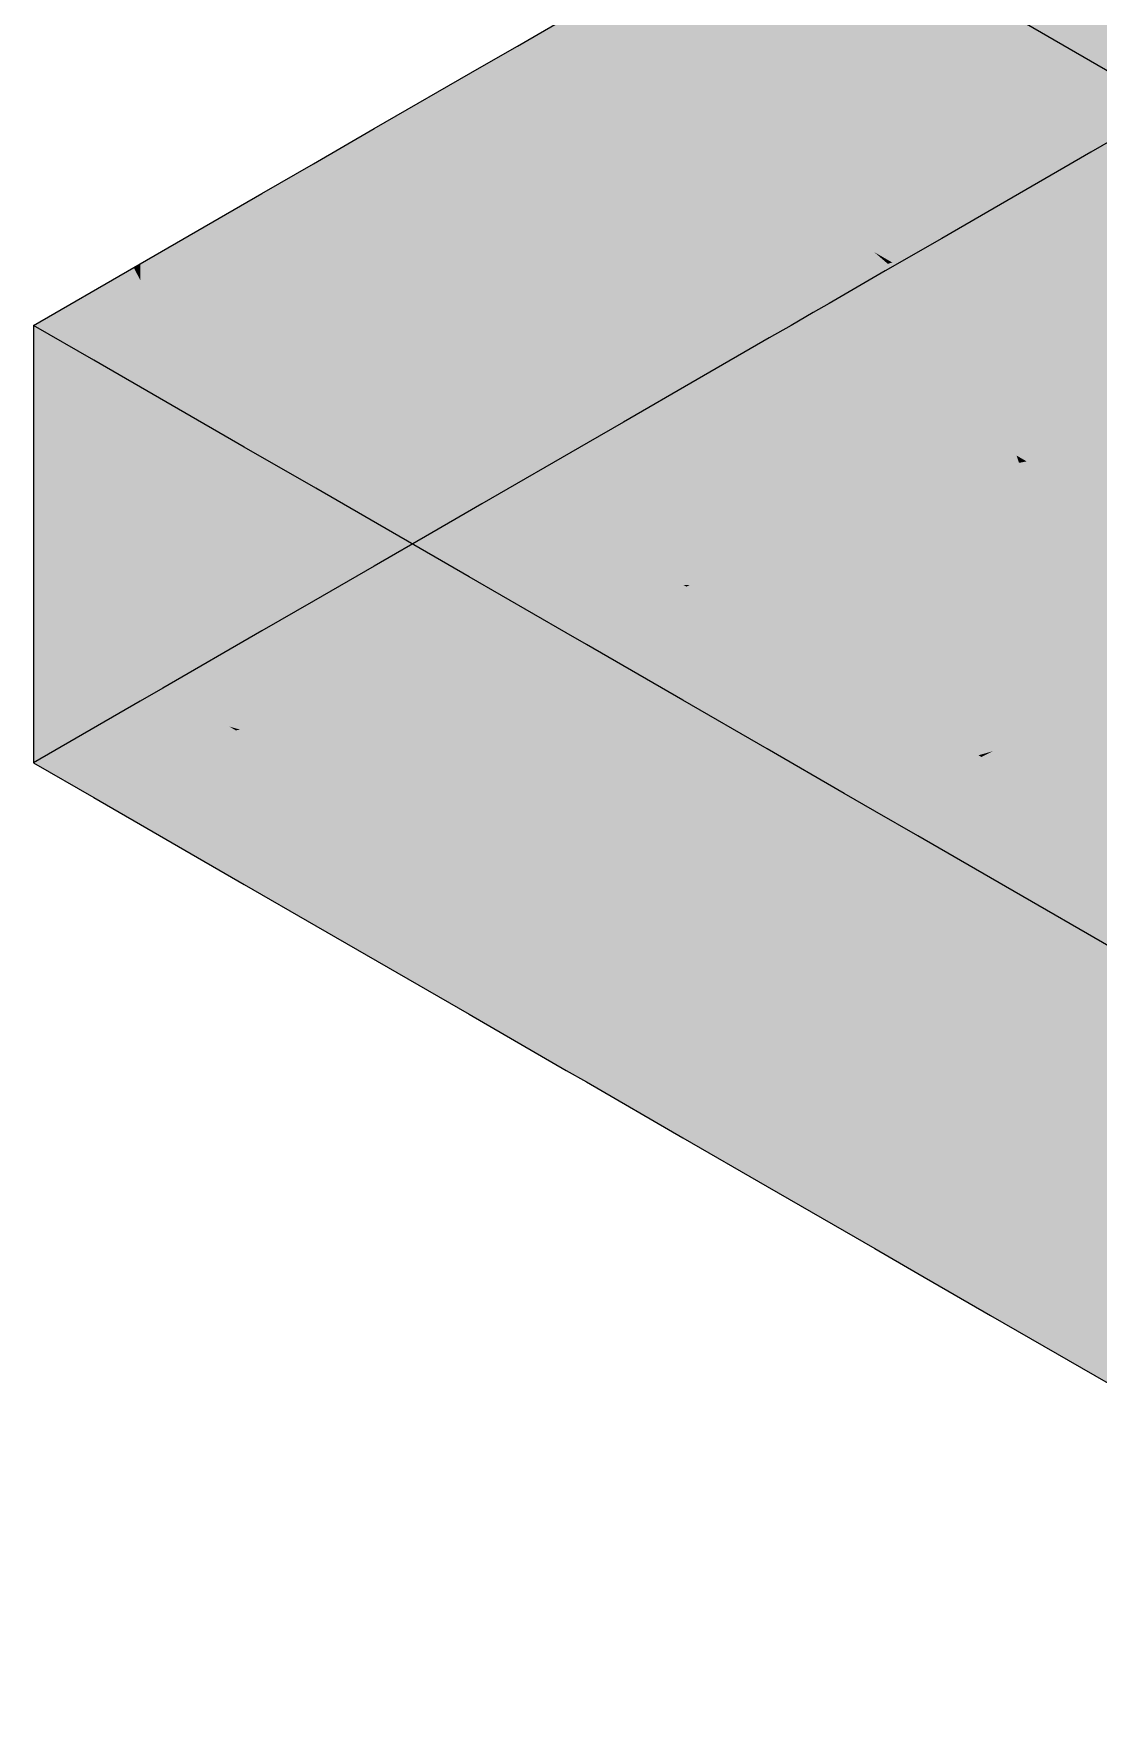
# Model space of a CAD drawing. Extents: x 0 to 297, y 0 to 210.
# Drawn here: x 191.04 to 202.97, y 136.72 to 155.5 of the extents above; entities that cross this region are included whole.
import ezdxf

# ---------------------------------------------------------------- set-up
doc = ezdxf.new("R2010")
doc.units = 0
doc.layers.add('SOMBRA', color=8, linetype='CONTINUOUS')
doc.layers.add('VISIBLE', color=7, linetype='CONTINUOUS')

msp = doc.modelspace()

# ---------------------------------------------------------------- linework, layer by layer
at = {"layer": 'SOMBRA', "color": 253}
for points in [[(203.7823, 161.4018), (203.4013, 154.4694), (202.8888, 154.1735)], [(203.7823, 161.4018), (202.8888, 154.1735), (202.8888, 155.935)], [(202.8888, 158.3476), (201.2166, 154.6885), (202.8888, 159.5693)], [(202.8888, 159.5693), (201.2166, 154.6885), (201.2166, 156.5465)], [(202.8888, 158.3476), (201.6617, 153.4651), (201.2166, 153.2081)], [(202.8888, 158.3476), (201.2166, 153.2081), (201.2166, 154.6885)], [(202.8888, 155.935), (201.6617, 153.4651), (202.8888, 158.3476)], [(199.7778, 155.1735), (199.5294, 156.3078), (199.7778, 156.7028)], [(199.9571, 155.5131), (199.7778, 155.1735), (199.7778, 156.7028)], [(201.2166, 154.6885), (199.9571, 153.6428), (201.2166, 156.5465)], [(201.2166, 156.5465), (199.9571, 153.6428), (199.9571, 155.5131)], [(199.7778, 155.1735), (199.5294, 154.703), (199.5294, 156.3078)], [(198.4794, 156.2478), (197.5675, 155.0178), (197.2582, 154.8858)], [(198.4794, 156.2478), (197.2582, 154.8858), (197.2582, 155.8217)], [(198.4794, 155.4069), (197.5675, 155.0178), (198.4794, 156.2478)], [(199.1402, 155.6889), (198.4794, 155.4069), (198.4794, 156.2478)], [(202.8888, 155.935), (202.5853, 153.9983), (201.6617, 153.4651)], [(202.8888, 154.1735), (202.5853, 153.9983), (202.8888, 155.935)], [(197.2582, 154.8858), (196.4633, 155.3627), (197.2582, 155.8217)], [(198.4794, 152.7142), (199.5294, 155.855), (199.5294, 154.703)], [(198.4794, 152.7142), (199.1402, 155.6889), (199.5294, 155.855)], [(198.4794, 152.7142), (198.4794, 154.6382), (199.1402, 155.6889)], [(198.4794, 154.6382), (198.4794, 155.4069), (199.1402, 155.6889)], [(197.2582, 154.8858), (196.0661, 154.9073), (196.4633, 155.3627)], [(196.0661, 154.9073), (196.0661, 155.1334), (196.4633, 155.3627)], [(198.4794, 154.6382), (197.5675, 155.0178), (198.4794, 155.4069)], [(199.9571, 153.6428), (199.7778, 155.1735), (199.9571, 155.5131)], [(199.7778, 153.2295), (199.5294, 154.703), (199.7778, 155.1735)], [(199.9571, 153.6428), (199.7778, 153.2295), (199.7778, 155.1735)], [(196.0661, 154.9073), (194.8611, 154.4377), (196.0661, 155.1334)], [(198.4794, 154.6382), (197.2582, 154.6005), (197.5675, 155.0178)], [(197.2582, 154.6005), (197.2582, 154.8858), (197.5675, 155.0178)], [(196.0661, 154.9073), (195.3297, 154.0628), (194.8611, 153.8628)], [(196.0661, 154.9073), (194.8611, 153.8628), (194.8611, 154.4377)], [(196.0661, 154.3771), (195.3297, 154.0628), (196.0661, 154.9073)], [(197.2582, 154.8858), (196.0661, 154.3771), (196.0661, 154.9073)], [(197.2582, 154.6005), (196.0661, 154.3771), (197.2582, 154.8858)], [(197.2582, 152.6966), (196.0661, 152.9925), (197.2582, 154.6005)], [(197.2582, 154.6005), (196.0661, 152.9925), (196.0661, 154.3771)], [(198.4794, 152.7142), (197.2582, 152.6966), (198.4794, 154.6382)], [(198.4794, 154.6382), (197.2582, 152.6966), (197.2582, 154.6005)], [(199.2848, 152.0928), (198.4794, 152.7142), (199.5294, 154.703)], [(199.2848, 152.0928), (199.5294, 154.703), (199.5294, 152.6568)], [(199.7778, 153.2295), (199.5294, 152.6568), (199.5294, 154.703)], [(201.2166, 154.6885), (200.5843, 152.8431), (199.9571, 152.4809)], [(201.2166, 154.6885), (199.9571, 152.4809), (199.9571, 153.6428)], [(201.2166, 153.2081), (200.5843, 152.8431), (201.2166, 154.6885)], [(194.8611, 153.8628), (194.1797, 154.0443), (194.8611, 154.4377)], [(196.0661, 152.9925), (195.3297, 154.0628), (196.0661, 154.3771)], [(194.1797, 153.5721), (193.6013, 153.7104), (194.1797, 154.0443)], [(194.8611, 153.8628), (194.1797, 153.5721), (194.1797, 154.0443)], [(196.0661, 152.9925), (194.8611, 153.5254), (195.3297, 154.0628)], [(194.8611, 153.5254), (194.8611, 153.8628), (195.3297, 154.0628)], [(194.8611, 153.5254), (194.1797, 153.5721), (194.8611, 153.8628)], [(193.6013, 153.3252), (192.2386, 152.9236), (193.6013, 153.7104)], [(194.1797, 153.5721), (193.6013, 153.3252), (193.6013, 153.7104)], [(199.9571, 152.4809), (199.7778, 153.2295), (199.9571, 153.6428)], [(194.1797, 152.7439), (193.6013, 153.3252), (194.1797, 153.5721)], [(194.8611, 153.5254), (194.1797, 152.7439), (194.1797, 153.5721)], [(194.8611, 151.367), (194.1797, 152.7439), (194.8611, 153.5254)], [(196.0661, 152.9925), (194.8611, 151.367), (194.8611, 153.5254)], [(193.6013, 152.0806), (192.2386, 152.7437), (193.6013, 153.3252)], [(193.6013, 153.3252), (192.2386, 152.7437), (192.2386, 152.9236)], [(194.1797, 152.7439), (193.6013, 152.0806), (193.6013, 153.3252)], [(199.7778, 152.3774), (199.5294, 152.6568), (199.7778, 153.2295)], [(199.9571, 152.4809), (199.7778, 152.3774), (199.7778, 153.2295)], [(192.2386, 152.7437), (192.1659, 152.8817), (192.2386, 152.9236)], [(196.0661, 150.8011), (194.8611, 151.367), (196.0661, 152.9925)], [(197.2582, 152.6966), (196.0661, 150.8011), (196.0661, 152.9925)], [(191.8545, 152.5798), (191.0442, 152.234), (192.1659, 152.8817)], [(192.2386, 152.7437), (191.8545, 152.5798), (192.1659, 152.8817)], [(192.2386, 150.518), (191.8545, 152.5798), (192.2386, 152.7437)], [(193.6013, 152.0806), (192.2386, 150.518), (192.2386, 152.7437)], [(194.1797, 150.4479), (193.6013, 152.0806), (194.1797, 152.7439)], [(194.8611, 151.367), (194.1797, 150.4479), (194.1797, 152.7439)], [(198.4794, 152.7142), (197.6542, 151.1514), (197.2582, 150.9227)], [(198.4794, 152.7142), (197.2582, 150.9227), (197.2582, 152.6966)], [(198.4794, 151.6278), (197.6542, 151.1514), (198.4794, 152.7142)], [(199.2848, 152.0928), (198.4794, 151.6278), (198.4794, 152.7142)], [(192.2386, 150.518), (191.0442, 151.7943), (191.8545, 152.5798)], [(191.0442, 151.7943), (191.0442, 152.234), (191.8545, 152.5798)], [(197.2582, 150.9227), (196.0661, 150.8011), (197.2582, 152.6966)], [(199.5294, 152.234), (199.2848, 152.0928), (199.5294, 152.6568)], [(199.7778, 152.3774), (199.5294, 152.234), (199.5294, 152.6568)], [(193.6013, 149.6677), (192.2386, 150.518), (193.6013, 152.0806)], [(194.1797, 150.4479), (193.6013, 149.6677), (193.6013, 152.0806)], [(192.2386, 150.518), (191.0442, 149.1482), (191.0442, 151.7943)], [(194.8611, 149.5387), (194.1797, 150.4479), (194.8611, 151.367)], [(196.0661, 150.8011), (194.8611, 149.5387), (194.8611, 151.367)], [(197.2582, 150.9227), (196.0661, 150.2344), (196.0661, 150.8011)], [(196.0661, 150.8011), (195.5065, 149.9114), (194.8611, 149.5387)], [(196.0661, 150.2344), (195.5065, 149.9114), (196.0661, 150.8011)], [(192.2386, 148.0246), (191.0442, 149.1482), (192.2386, 150.518)], [(193.6013, 149.6677), (192.2386, 148.0246), (192.2386, 150.518)], [(194.1797, 149.1453), (193.6013, 149.6677), (194.1797, 150.4479)], [(194.8611, 149.5387), (194.1797, 149.1453), (194.1797, 150.4479)], [(193.6013, 149.6677), (192.4914, 148.1706), (192.2386, 148.0246)], [(193.6013, 148.8114), (192.4914, 148.1706), (193.6013, 149.6677)], [(194.1797, 149.1453), (193.6013, 148.8114), (193.6013, 149.6677)], [(192.2386, 148.0246), (191.0442, 147.335), (191.0442, 149.1482)]]:
    msp.add_solid(points, dxfattribs=at)
at = {"layer": 'SOMBRA', "color": 254}
for points in [[(199.6792, 155.1221), (198.8409, 156.7355), (198.4794, 156.5267)], [(199.6792, 155.1221), (200.7407, 155.6386), (198.8409, 156.7355)], [(198.3657, 154.8647), (198.4794, 156.5267), (197.2582, 155.8217)], [(198.3657, 154.8647), (199.6792, 155.1221), (198.4794, 156.5267)], [(198.3657, 154.8647), (197.2582, 155.8217), (196.4633, 155.3627)], [(199.6792, 155.1221), (200.9034, 155.362), (200.7407, 155.6386)], [(202.0827, 155.5932), (200.7407, 155.6386), (201.1396, 155.4083)], [(200.9034, 155.362), (201.1396, 155.4083), (200.7407, 155.6386)], [(202.0827, 155.5932), (201.1396, 155.4083), (202.3964, 154.6828)], [(203.36, 154.9214), (202.1677, 155.6098), (202.0827, 155.5932)], [(203.36, 154.9214), (202.0827, 155.5932), (202.3964, 154.6828)], [(196.9082, 154.579), (196.4633, 155.3627), (196.0661, 155.1334)], [(198.3657, 154.8647), (196.4633, 155.3627), (197.5894, 154.7126)], [(196.9082, 154.579), (197.5894, 154.7126), (196.4633, 155.3627)], [(201.3724, 153.1398), (200.9034, 155.362), (199.6792, 155.1221)], [(202.0898, 153.3441), (201.1396, 155.4083), (200.9034, 155.362)], [(201.3724, 153.1398), (202.0898, 153.3441), (200.9034, 155.362)], [(202.0898, 153.3441), (202.3964, 154.6828), (201.1396, 155.4083)], [(195.2311, 154.2504), (196.0661, 155.1334), (194.8611, 154.4377)], [(195.2311, 154.2504), (196.9082, 154.579), (196.0661, 155.1334)], [(201.3724, 153.1398), (199.6792, 155.1221), (198.3657, 154.8647)], [(198.3657, 154.8647), (197.5894, 154.7126), (200.4597, 153.0554)], [(201.3724, 153.1398), (198.3657, 154.8647), (200.4597, 153.0554)], [(203.36, 154.9214), (202.3964, 154.6828), (203.4566, 154.0706)], [(198.8454, 152.4203), (196.9082, 154.579), (195.2311, 154.2504)], [(199.7821, 152.687), (197.5894, 154.7126), (196.9082, 154.579)], [(198.8454, 152.4203), (199.7821, 152.687), (196.9082, 154.579)], [(199.7821, 152.687), (200.4597, 153.0554), (197.5894, 154.7126)], [(202.0898, 153.3441), (202.789, 153.5431), (202.3964, 154.6828)], [(202.789, 153.5431), (203.4566, 154.0706), (202.3964, 154.6828)], [(195.2311, 154.2504), (194.8611, 154.4377), (194.1797, 154.0443)], [(197.7521, 152.1091), (195.2311, 154.2504), (194.1797, 154.0443)], [(197.7521, 152.1091), (198.8454, 152.4203), (195.2311, 154.2504)], [(197.7521, 152.1091), (194.1797, 154.0443), (193.6013, 153.7104)], [(202.789, 153.5431), (203.4937, 153.7438), (203.4566, 154.0706)], [(196.4258, 151.7314), (193.6013, 153.7104), (192.2386, 152.9236)], [(196.4258, 151.7314), (197.7521, 152.1091), (193.6013, 153.7104)], [(203.5568, 151.3145), (203.4937, 153.7438), (202.789, 153.5431)], [(203.5568, 151.3145), (202.789, 153.5431), (202.0898, 153.3441)], [(202.0898, 153.3441), (201.3724, 153.1398), (202.4026, 151.9337)], [(202.0898, 153.3441), (202.4026, 151.9337), (203.1845, 151.4822)], [(203.5568, 151.3145), (202.0898, 153.3441), (203.1845, 151.4822)], [(201.3724, 153.1398), (200.4597, 153.0554), (200.6632, 152.9379)], [(201.3724, 153.1398), (200.6632, 152.9379), (202.4026, 151.9337)], [(196.4258, 151.7314), (192.2386, 152.9236), (192.1659, 152.8817)], [(199.7821, 152.687), (200.6124, 152.9234), (200.4597, 153.0554)], [(202.4913, 150.9034), (200.6124, 152.9234), (199.7821, 152.687)], [(200.6124, 152.9234), (200.6632, 152.9379), (200.4597, 153.0554)], [(202.8086, 151.0258), (200.6632, 152.9379), (200.6124, 152.9234)], [(202.4913, 150.9034), (202.8086, 151.0258), (200.6124, 152.9234)], [(202.8086, 151.0258), (202.4026, 151.9337), (200.6632, 152.9379)], [(194.7419, 151.252), (192.1659, 152.8817), (191.0442, 152.234)], [(196.4258, 151.7314), (192.1659, 152.8817), (194.9071, 151.299)], [(194.7419, 151.252), (194.9071, 151.299), (192.1659, 152.8817)], [(202.1225, 150.7611), (199.7821, 152.687), (198.8454, 152.4203)], [(202.1225, 150.7611), (202.4913, 150.9034), (199.7821, 152.687)], [(201.6844, 150.5921), (198.8454, 152.4203), (197.7521, 152.1091)], [(201.6844, 150.5921), (202.1225, 150.7611), (198.8454, 152.4203)], [(194.7419, 151.252), (191.0442, 152.234), (191.7189, 151.8445)], [(201.1506, 150.3862), (197.7521, 152.1091), (196.4258, 151.7314)], [(201.1506, 150.3862), (201.6844, 150.5921), (197.7521, 152.1091)], [(194.7419, 151.252), (191.7189, 151.8445), (193.4046, 150.8712)], [(203.0865, 151.133), (203.1845, 151.4822), (202.4026, 151.9337)], [(202.8086, 151.0258), (203.0865, 151.133), (202.4026, 151.9337)], [(200.4799, 150.1275), (196.4258, 151.7314), (194.9071, 151.299)], [(200.4799, 150.1275), (201.1506, 150.3862), (196.4258, 151.7314)], [(197.0054, 150.0876), (194.7419, 151.252), (193.4046, 150.8712)], [(195.1153, 151.1788), (194.9071, 151.299), (194.7419, 151.252)], [(197.0054, 150.0876), (195.1153, 151.1788), (194.7419, 151.252)], [(200.4799, 150.1275), (194.9071, 151.299), (195.1153, 151.1788)], [(199.6032, 149.7893), (200.4799, 150.1275), (195.1153, 151.1788)], [(199.6032, 149.7893), (195.1153, 151.1788), (197.0054, 150.0876)], [(204.4188, 149.6345), (202.8086, 151.0258), (202.4913, 150.9034)], [(204.2189, 149.8072), (203.0865, 151.133), (202.8086, 151.0258)], [(197.0054, 150.0876), (193.4046, 150.8712), (194.2048, 150.4092)], [(204.656, 149.4783), (202.4913, 150.9034), (202.1225, 150.7611)], [(204.9264, 149.3414), (202.1225, 150.7611), (201.6844, 150.5921)], [(205.2255, 149.226), (201.6844, 150.5921), (201.1506, 150.3862)], [(198.3236, 149.3265), (197.0054, 150.0876), (194.2048, 150.4092)], [(198.3236, 149.3265), (194.2048, 150.4092), (195.9227, 149.4174)], [(205.2163, 149.1992), (201.1506, 150.3862), (200.4799, 150.1275)], [(205.2163, 149.1992), (205.2535, 149.218), (201.1506, 150.3862)], [(198.3966, 149.3238), (199.6032, 149.7893), (197.0054, 150.0876)], [(198.3966, 149.3238), (197.0054, 150.0876), (198.3236, 149.3265)], [(205.1285, 149.1547), (200.4799, 150.1275), (199.6032, 149.7893)], [(205.1285, 149.1547), (205.2163, 149.1992), (200.4799, 150.1275)], [(204.971, 149.075), (199.6032, 149.7893), (198.3966, 149.3238)], [(204.971, 149.075), (205.1285, 149.1547), (199.6032, 149.7893)], [(198.3557, 149.308), (198.3236, 149.3265), (195.9227, 149.4174)], [(198.3557, 149.308), (195.9227, 149.4174), (197.0108, 148.7892)], [(198.3966, 149.3238), (198.3236, 149.3265), (198.3557, 149.308)], [(204.7077, 148.9417), (198.3966, 149.3238), (198.3557, 149.308)], [(204.7077, 148.9417), (204.971, 149.075), (198.3966, 149.3238)], [(199.3419, 148.7386), (198.3557, 149.308), (197.0108, 148.7892)], [(204.7077, 148.9417), (198.3557, 149.308), (199.3419, 148.7386)], [(207.4461, 149.0218), (201.7923, 147.4656), (201.6616, 147.3993)], [(207.4461, 149.0218), (201.6616, 147.3993), (202.294, 147.0342)], [(207.4461, 149.0218), (207.384, 149.0576), (201.7923, 147.4656)], [(207.384, 149.0576), (203.468, 148.314), (201.7923, 147.4656)], [(207.5383, 148.9686), (207.4461, 149.0218), (202.294, 147.0342)], [(207.5383, 148.9686), (202.294, 147.0342), (202.9593, 146.6501)], [(207.5383, 148.9686), (202.9593, 146.6501), (209.9167, 142.6333)], [(199.3419, 148.7386), (197.0108, 148.7892), (197.2363, 148.659)], [(204.2648, 148.7174), (204.7077, 148.9417), (199.3419, 148.7386)], [(200.1893, 148.2494), (199.3419, 148.7386), (197.2363, 148.659)], [(200.1893, 148.2494), (197.2363, 148.659), (198.318, 148.0345)], [(204.2648, 148.7174), (199.3419, 148.7386), (200.1893, 148.2494)], [(203.468, 148.314), (204.2648, 148.7174), (200.1893, 148.2494)], [(200.9366, 147.8179), (200.1893, 148.2494), (198.318, 148.0345)], [(203.468, 148.314), (200.1893, 148.2494), (200.9366, 147.8179)], [(201.7923, 147.4656), (203.468, 148.314), (200.9366, 147.8179)], [(200.9366, 147.8179), (198.318, 148.0345), (199.2617, 147.4896)], [(201.6279, 147.4188), (200.9366, 147.8179), (199.2617, 147.4896)], [(201.7923, 147.4656), (200.9366, 147.8179), (201.6279, 147.4188)], [(201.6279, 147.4188), (199.2617, 147.4896), (200.1254, 146.991)], [(201.7923, 147.4656), (201.6279, 147.4188), (201.6616, 147.3993)], [(201.6616, 147.3993), (201.6279, 147.4188), (200.1254, 146.991)], [(201.6616, 147.3993), (200.1254, 146.991), (200.4663, 146.7942)], [(202.294, 147.0342), (201.6616, 147.3993), (200.4663, 146.7942)], [(202.294, 147.0342), (200.4663, 146.7942), (200.9491, 146.5154)], [(202.9593, 146.6501), (202.294, 147.0342), (200.9491, 146.5154)], [(202.9593, 146.6501), (200.9491, 146.5154), (201.764, 146.0449)], [(202.9593, 146.6501), (201.764, 146.0449), (209.4289, 141.6196)], [(202.9593, 146.6501), (209.4289, 141.6196), (209.9167, 142.6333)]]:
    msp.add_solid(points, dxfattribs=at)
at = {"layer": 'SOMBRA', "color": 252}
for points in [[(203.36, 156.6674), (202.1677, 156.141), (203.36, 155.4526)], [(203.36, 155.4526), (202.1677, 156.141), (202.1677, 155.6098)], [(203.36, 155.4526), (202.1677, 155.6098), (203.36, 154.9214)], [(204.757, 153.6868), (202.8888, 154.1735), (203.4013, 154.4694)], [(202.9313, 153.7986), (202.5853, 153.9983), (202.8888, 154.1735)], [(204.757, 153.6868), (202.9313, 153.7986), (202.8888, 154.1735)], [(202.9313, 153.7986), (201.6617, 153.4651), (202.5853, 153.9983)], [(202.9313, 153.7986), (202.8006, 152.8075), (201.6617, 153.4651)], [(202.9313, 153.7986), (203.0407, 152.8351), (202.8006, 152.8075)], [(204.757, 153.6868), (204.3414, 152.9844), (202.9313, 153.7986)], [(202.9313, 153.7986), (204.3414, 152.9844), (203.0407, 152.8351)], [(202.8006, 152.8075), (201.2166, 153.2081), (201.6617, 153.4651)], [(201.4097, 152.6477), (200.5843, 152.8431), (201.2166, 153.2081)], [(202.8006, 152.8075), (201.4097, 152.6477), (201.2166, 153.2081)], [(201.0034, 152.6011), (199.9571, 152.4809), (200.5843, 152.8431)], [(201.4097, 152.6477), (201.0034, 152.6011), (200.5843, 152.8431)], [(201.4097, 152.6477), (202.8006, 152.8075), (203.0609, 152.6572)], [(203.0407, 152.8351), (203.0609, 152.6572), (202.8006, 152.8075)], [(201.0034, 152.6011), (199.7778, 152.3774), (199.9571, 152.4809)], [(201.0034, 152.6011), (199.8718, 152.2175), (199.7778, 152.3774)], [(201.0034, 152.6011), (201.5863, 152.1351), (199.8718, 152.2175)], [(201.4097, 152.6477), (201.5306, 152.2967), (201.0034, 152.6011)], [(201.0034, 152.6011), (201.5306, 152.2967), (201.5863, 152.1351)], [(201.4097, 152.6477), (203.0609, 152.6572), (203.1286, 152.0608)], [(201.4097, 152.6477), (201.831, 152.1233), (201.5306, 152.2967)], [(201.4097, 152.6477), (203.1286, 152.0608), (201.831, 152.1233)], [(199.8718, 152.2175), (199.5294, 152.234), (199.7778, 152.3774)], [(191.7189, 151.6647), (191.0442, 152.234), (191.0442, 151.7943)], [(191.7189, 151.8445), (191.0442, 152.234), (191.7189, 151.6647)], [(200.2846, 151.5155), (199.2848, 152.0928), (199.5294, 152.234)], [(200.0331, 151.9432), (199.5294, 152.234), (199.8718, 152.2175)], [(200.2846, 151.5155), (199.5294, 152.234), (200.0331, 151.9432)], [(202.0545, 150.7762), (199.8718, 152.2175), (201.5863, 152.1351)], [(202.0545, 150.7762), (200.0331, 151.9432), (199.8718, 152.2175)], [(201.5306, 152.2967), (201.831, 152.1233), (201.5863, 152.1351)], [(203.2576, 150.9245), (201.5863, 152.1351), (201.831, 152.1233)], [(203.2576, 150.9245), (202.0545, 150.7762), (201.5863, 152.1351)], [(200.9034, 150.4631), (198.4794, 151.6278), (199.2848, 152.0928)], [(200.9034, 150.4631), (199.2848, 152.0928), (200.2846, 151.5155)], [(203.212, 151.326), (201.831, 152.1233), (203.1286, 152.0608)], [(203.2576, 150.9245), (201.831, 152.1233), (203.212, 151.326)], [(191.7189, 151.4048), (191.0442, 151.7943), (191.0442, 149.1482)], [(191.7189, 151.6647), (191.0442, 151.7943), (191.7189, 151.4048)], [(193.4046, 150.8712), (191.7189, 151.8445), (191.7189, 151.6647)], [(202.0827, 150.6942), (200.2846, 151.5155), (200.0331, 151.9432)], [(202.0827, 150.6942), (200.0331, 151.9432), (202.0545, 150.7762)], [(191.7189, 151.6647), (191.7189, 151.4048), (192.6942, 150.8417)], [(193.4046, 150.8712), (191.7189, 151.6647), (192.6942, 150.8417)], [(199.6792, 150.2231), (197.6542, 151.1514), (198.4794, 151.6278)], [(200.9034, 150.4631), (199.6792, 150.2231), (198.4794, 151.6278)], [(191.7189, 151.4048), (191.0442, 149.1482), (191.7189, 148.7586)], [(191.7189, 151.4048), (191.7189, 148.7586), (193.4046, 147.7854)], [(191.7189, 151.4048), (193.4046, 147.7854), (193.4046, 150.2423)], [(191.7189, 151.4048), (193.4046, 150.2423), (192.6942, 150.8417)], [(202.0827, 150.6942), (201.8023, 150.6392), (200.2846, 151.5155)], [(200.9034, 150.4631), (200.2846, 151.5155), (201.8023, 150.6392)], [(198.3657, 149.9657), (197.2582, 150.9227), (197.6542, 151.1514)], [(199.6792, 150.2231), (199.3677, 150.1621), (197.6542, 151.1514)], [(198.3657, 149.9657), (197.6542, 151.1514), (199.3677, 150.1621)], [(193.4046, 150.8712), (192.6942, 150.8417), (193.4046, 150.4315)], [(193.4046, 150.4315), (192.6942, 150.8417), (193.4046, 150.2423)], [(194.2048, 150.4092), (193.4046, 150.8712), (193.4046, 150.4315)], [(198.3657, 149.9657), (196.0661, 150.2344), (197.2582, 150.9227)], [(203.2576, 150.9245), (202.1677, 150.7108), (202.0545, 150.7762)], [(203.36, 150.0224), (202.1677, 150.7108), (203.2576, 150.9245)], [(200.9034, 150.4631), (201.8023, 150.6392), (202.176, 150.4235)], [(202.176, 150.4235), (201.8023, 150.6392), (202.0827, 150.6942)], [(202.0827, 150.6942), (202.0545, 150.7762), (202.1677, 150.7108)], [(203.3943, 149.7201), (202.0827, 150.6942), (202.1677, 150.7108)], [(203.3943, 149.7201), (202.176, 150.4235), (202.0827, 150.6942)], [(203.3943, 149.7201), (202.1677, 150.7108), (203.36, 150.0224)], [(200.085, 149.748), (199.6792, 150.2231), (200.9034, 150.4631)], [(200.085, 149.748), (200.9034, 150.4631), (201.7345, 149.0495)], [(200.9034, 150.4631), (202.176, 150.4235), (202.6014, 149.1885)], [(200.9034, 150.4631), (202.6014, 149.1885), (201.7345, 149.0495)], [(194.2048, 149.9695), (193.4046, 150.4315), (193.4046, 150.2423)], [(194.2048, 150.4092), (193.4046, 150.4315), (194.2048, 149.9695)], [(195.9227, 149.4174), (194.2048, 150.4092), (194.2048, 149.9695)], [(202.176, 150.4235), (203.3943, 149.7201), (203.4394, 149.3229)], [(202.176, 150.4235), (203.4394, 149.3229), (202.6014, 149.1885)], [(193.4046, 147.7854), (194.2048, 149.567), (193.4046, 150.2423)], [(194.2048, 149.9695), (193.4046, 150.2423), (194.2048, 149.567)], [(196.9082, 149.6801), (195.5065, 149.9114), (196.0661, 150.2344)], [(198.3657, 149.9657), (196.9082, 149.6801), (196.0661, 150.2344)], [(198.3657, 149.9657), (199.3677, 150.1621), (200.085, 149.748)], [(200.085, 149.748), (199.3677, 150.1621), (199.6792, 150.2231)], [(195.9227, 148.9777), (194.2048, 149.9695), (194.2048, 149.567)], [(195.9227, 149.4174), (194.2048, 149.9695), (195.9227, 148.9777)], [(195.2311, 149.3514), (194.8611, 149.5387), (195.5065, 149.9114)], [(195.2311, 149.3514), (195.5065, 149.9114), (196.1608, 149.5336)], [(196.9082, 149.6801), (196.1608, 149.5336), (195.5065, 149.9114)], [(196.9082, 149.6801), (198.3657, 149.9657), (199.7875, 148.7372)], [(198.3657, 149.9657), (200.085, 149.748), (200.8085, 148.901)], [(198.3657, 149.9657), (200.8085, 148.901), (199.7875, 148.7372)], [(200.085, 149.748), (201.7345, 149.0495), (201.3904, 148.9943)], [(200.085, 149.748), (201.3904, 148.9943), (200.8085, 148.901)], [(193.4046, 147.7854), (194.2048, 147.3234), (194.2048, 149.567)], [(195.2311, 149.3514), (194.1797, 149.1453), (194.8611, 149.5387)], [(194.2048, 147.3234), (195.9227, 148.1174), (194.2048, 149.567)], [(195.9227, 148.9777), (194.2048, 149.567), (195.9227, 148.1174)], [(195.2311, 149.3514), (196.1608, 149.5336), (198.0287, 148.4552)], [(196.1608, 149.5336), (196.9082, 149.6801), (198.6238, 148.5506)], [(196.1608, 149.5336), (198.6238, 148.5506), (198.0287, 148.4552)], [(196.9082, 149.6801), (199.7875, 148.7372), (198.6238, 148.5506)], [(193.6013, 148.8114), (194.1797, 149.1453), (195.2311, 149.3514)], [(193.6013, 148.8114), (195.2311, 149.3514), (197.2483, 148.33)], [(195.2311, 149.3514), (198.0287, 148.4552), (197.2483, 148.33)], [(197.0108, 148.7892), (195.9227, 149.4174), (195.9227, 148.9777)], [(203.4937, 148.8448), (202.6014, 149.1885), (203.4394, 149.3229)], [(191.7189, 148.7586), (191.0442, 149.1482), (191.0442, 147.335)], [(202.789, 148.6442), (201.7345, 149.0495), (202.6014, 149.1885)], [(203.4937, 148.8448), (202.789, 148.6442), (202.6014, 149.1885)], [(197.0108, 148.3495), (195.9227, 148.9777), (195.9227, 148.1174)], [(197.0108, 148.7892), (195.9227, 148.9777), (197.0108, 148.3495)], [(202.0898, 148.4451), (200.8085, 148.901), (201.3904, 148.9943)], [(201.9604, 148.6652), (201.3904, 148.9943), (201.7345, 149.0495)], [(202.0898, 148.4451), (201.3904, 148.9943), (201.9604, 148.6652)], [(202.789, 148.6442), (201.9604, 148.6652), (201.7345, 149.0495)], [(191.7189, 148.7586), (191.0442, 147.335), (191.7189, 146.9455)], [(193.4046, 147.7854), (191.7189, 148.7586), (191.7189, 146.9455)], [(193.2361, 147.7406), (192.4914, 148.1706), (193.6013, 148.8114)], [(193.2361, 147.7406), (193.6013, 148.8114), (195.5535, 148.0582)], [(193.6013, 148.8114), (197.2483, 148.33), (195.5535, 148.0582)], [(197.2363, 148.659), (197.0108, 148.7892), (197.0108, 148.3495)], [(201.3724, 148.2408), (199.7875, 148.7372), (200.8085, 148.901)], [(202.0898, 148.4451), (201.3724, 148.2408), (200.8085, 148.901)], [(203.6231, 147.7053), (202.789, 148.6442), (203.4937, 148.8448)], [(197.2363, 148.659), (197.0108, 148.3495), (197.2363, 148.2193)], [(198.318, 148.0345), (197.2363, 148.659), (197.2363, 148.2193)], [(200.6124, 148.0245), (198.6238, 148.5506), (199.7875, 148.7372)], [(201.3724, 148.2408), (200.6124, 148.0245), (199.7875, 148.7372)], [(202.789, 148.6442), (202.2585, 148.4931), (201.9604, 148.6652)], [(202.0898, 148.4451), (201.9604, 148.6652), (202.2585, 148.4931)], [(202.9857, 148.0733), (202.2585, 148.4931), (202.789, 148.6442)], [(203.6231, 147.7053), (202.9857, 148.0733), (202.789, 148.6442)], [(198.8454, 147.5214), (197.2483, 148.33), (198.0287, 148.4552)], [(199.7821, 147.788), (198.0287, 148.4552), (198.6238, 148.5506)], [(199.7821, 147.788), (199.3817, 147.674), (198.0287, 148.4552)], [(198.8454, 147.5214), (198.0287, 148.4552), (199.3817, 147.674)], [(200.6124, 148.0245), (199.7821, 147.788), (198.6238, 148.5506)], [(203.3337, 146.3294), (201.3724, 148.2408), (202.0898, 148.4451)], [(203.5568, 146.4155), (202.0898, 148.4451), (202.2585, 148.4931)], [(203.5568, 146.4155), (203.3337, 146.3294), (202.0898, 148.4451)], [(203.5568, 146.4155), (202.2585, 148.4931), (202.9857, 148.0733)], [(198.8454, 147.5214), (195.5535, 148.0582), (197.2483, 148.33)], [(197.0108, 148.3495), (195.9227, 148.1174), (197.0108, 147.1992)], [(197.2363, 148.2193), (197.0108, 148.3495), (197.0108, 147.1992)], [(197.2363, 148.2193), (197.0108, 147.1992), (197.2363, 147.0089)], [(198.318, 147.5948), (197.2363, 148.2193), (197.2363, 147.0089)], [(198.318, 148.0345), (197.2363, 148.2193), (198.318, 147.5948)], [(203.0865, 146.234), (200.6124, 148.0245), (201.3724, 148.2408)], [(203.3337, 146.3294), (203.0865, 146.234), (201.3724, 148.2408)], [(191.0442, 147.335), (192.2386, 148.0246), (193.2361, 147.7406)], [(192.2386, 148.0246), (192.4914, 148.1706), (193.2361, 147.7406)], [(193.2361, 147.7406), (195.5535, 148.0582), (193.3576, 147.706)], [(197.7521, 147.2101), (193.3576, 147.706), (195.5535, 148.0582)], [(194.2048, 147.3234), (195.9227, 146.3316), (195.9227, 148.1174)], [(198.8454, 147.5214), (197.7521, 147.2101), (195.5535, 148.0582)], [(195.9227, 146.3316), (197.0108, 147.1992), (195.9227, 148.1174)], [(199.2617, 147.4896), (198.318, 148.0345), (198.318, 147.5948)], [(202.8086, 146.1268), (199.7821, 147.788), (200.6124, 148.0245)], [(203.0865, 146.234), (202.8086, 146.1268), (200.6124, 148.0245)], [(191.0442, 147.335), (193.2361, 147.7406), (193.3094, 147.6983)], [(194.7419, 146.353), (191.0442, 147.335), (193.3094, 147.6983)], [(193.4046, 147.7854), (191.7189, 146.9455), (193.4046, 145.9723)], [(193.2361, 147.7406), (193.3576, 147.706), (193.3094, 147.6983)], [(196.4258, 146.8325), (193.3094, 147.6983), (193.3576, 147.706)], [(196.4258, 146.8325), (195.3431, 146.5242), (193.3094, 147.6983)], [(194.7419, 146.353), (193.3094, 147.6983), (195.3431, 146.5242)], [(197.7521, 147.2101), (196.4258, 146.8325), (193.3576, 147.706)], [(194.2048, 147.3234), (193.4046, 147.7854), (193.4046, 145.9723)], [(202.1225, 145.8621), (198.8454, 147.5214), (199.3817, 147.674)], [(202.4913, 146.0044), (199.3817, 147.674), (199.7821, 147.788)], [(202.4913, 146.0044), (202.3608, 145.9541), (199.3817, 147.674)], [(202.1225, 145.8621), (199.3817, 147.674), (202.3608, 145.9541)], [(202.8086, 146.1268), (202.4913, 146.0044), (199.7821, 147.788)], [(198.318, 147.5948), (197.2363, 147.0089), (198.318, 146.0962)], [(202.1225, 145.8621), (197.7521, 147.2101), (198.8454, 147.5214)], [(199.2617, 147.0499), (198.318, 147.5948), (198.318, 146.0962)], [(199.2617, 147.4896), (198.318, 147.5948), (199.2617, 147.0499)], [(200.1254, 146.991), (199.2617, 147.4896), (199.2617, 147.0499)], [(194.7419, 146.353), (191.7189, 146.9455), (191.0442, 147.335)], [(194.2048, 147.3234), (193.4046, 145.9723), (194.2048, 145.5102)], [(195.9227, 146.3316), (194.2048, 147.3234), (194.2048, 145.5102)], [(195.9227, 146.3316), (197.0108, 145.7033), (197.0108, 147.1992)], [(201.6844, 145.6931), (196.4258, 146.8325), (197.7521, 147.2101)], [(197.0108, 145.7033), (197.2363, 147.0089), (197.0108, 147.1992)], [(202.1225, 145.8621), (201.6844, 145.6931), (197.7521, 147.2101)], [(194.7419, 146.353), (193.4046, 145.9723), (191.7189, 146.9455)], [(197.0108, 145.7033), (197.2363, 145.5731), (197.2363, 147.0089)], [(197.2363, 145.5731), (198.318, 146.0962), (197.2363, 147.0089)], [(199.2617, 147.0499), (198.318, 146.0962), (199.2617, 145.2999)], [(200.1254, 146.5513), (199.2617, 147.0499), (199.2617, 145.2999)], [(200.1254, 146.991), (199.2617, 147.0499), (200.1254, 146.5513)], [(200.4663, 146.7942), (200.1254, 146.991), (200.1254, 146.5513)], [(201.1506, 145.4872), (195.3431, 146.5242), (196.4258, 146.8325)], [(201.6844, 145.6931), (201.1506, 145.4872), (196.4258, 146.8325)], [(200.4663, 146.7942), (200.1254, 146.5513), (200.4663, 146.3545)], [(200.9491, 146.5154), (200.4663, 146.7942), (200.4663, 146.3545)], [(194.7419, 146.353), (195.3431, 146.5242), (196.1008, 146.0867)], [(201.1506, 145.4872), (196.1008, 146.0867), (195.3431, 146.5242)], [(200.1254, 146.5513), (199.2617, 145.2999), (200.1254, 144.5711)], [(200.4663, 146.3545), (200.1254, 146.5513), (200.1254, 144.5711)], [(200.9491, 146.5154), (200.4663, 146.3545), (200.9491, 146.0757)], [(201.764, 146.0449), (200.9491, 146.5154), (200.9491, 146.0757)], [(194.2048, 145.5102), (193.4046, 145.9723), (194.7419, 146.353)], [(194.2048, 145.5102), (194.7419, 146.353), (196.1008, 146.0867)], [(195.9227, 146.3316), (194.2048, 145.5102), (195.9227, 144.5184)], [(197.0108, 145.7033), (195.9227, 146.3316), (195.9227, 144.5184)], [(200.4663, 146.3545), (200.1254, 144.5711), (200.4663, 144.2834)], [(200.9491, 146.0757), (200.4663, 146.3545), (200.4663, 144.2834)], [(204.3129, 144.827), (202.4913, 146.0044), (202.8086, 146.1268)], [(204.2189, 144.9082), (202.8086, 146.1268), (203.0865, 146.234)], [(194.2048, 145.5102), (196.1008, 146.0867), (197.818, 145.0953)], [(201.1506, 145.4872), (200.4799, 145.2285), (196.1008, 146.0867)], [(200.4799, 145.2285), (197.818, 145.0953), (196.1008, 146.0867)], [(197.2363, 145.5731), (198.318, 144.9487), (198.318, 146.0962)], [(198.318, 144.9487), (199.2617, 145.2999), (198.318, 146.0962)], [(200.9491, 146.0757), (200.4663, 144.2834), (200.9491, 143.8761)], [(201.764, 145.6052), (200.9491, 146.0757), (200.9491, 143.8761)], [(201.764, 146.0449), (200.9491, 146.0757), (201.764, 145.6052)], [(209.4289, 141.6196), (201.764, 146.0449), (201.764, 145.6052)], [(204.656, 144.5794), (202.1225, 145.8621), (202.3608, 145.9541)], [(204.0441, 144.9822), (202.3608, 145.9541), (202.4913, 146.0044)], [(204.656, 144.5794), (202.3608, 145.9541), (204.0441, 144.9822)], [(204.3129, 144.827), (204.0441, 144.9822), (202.4913, 146.0044)], [(204.9264, 144.4424), (201.6844, 145.6931), (202.1225, 145.8621)], [(197.0108, 145.7033), (195.9227, 144.5184), (197.0108, 143.8902)], [(197.2363, 145.5731), (197.0108, 145.7033), (197.0108, 143.8902)], [(197.2363, 145.5731), (197.0108, 143.8902), (197.2363, 143.76)], [(198.318, 144.9487), (197.2363, 145.5731), (197.2363, 143.76)], [(201.764, 145.6052), (200.9491, 143.8761), (201.764, 143.1884)], [(201.1506, 145.4872), (201.6844, 145.6931), (205.0848, 144.3813)], [(201.764, 145.6052), (201.764, 143.1884), (202.6246, 142.4622)], [(201.764, 145.6052), (202.6246, 142.4622), (209.4289, 138.5337)], [(201.764, 145.6052), (209.4289, 138.5337), (209.4289, 141.1799)], [(209.4289, 141.6196), (201.764, 145.6052), (209.4289, 141.1799)], [(198.3966, 144.4248), (194.2048, 145.5102), (197.818, 145.0953)], [(198.3966, 144.4248), (195.9227, 144.5184), (194.2048, 145.5102)], [(205.2163, 144.3002), (200.4799, 145.2285), (201.1506, 145.4872)], [(201.1506, 145.4872), (205.0848, 144.3813), (205.1334, 144.3533)], [(205.2163, 144.3002), (201.1506, 145.4872), (205.1334, 144.3533)], [(200.4799, 145.2285), (199.6032, 144.8903), (197.818, 145.0953)], [(198.318, 144.9487), (199.2617, 144.4038), (199.2617, 145.2999)], [(199.2617, 144.4038), (200.1254, 144.5711), (199.2617, 145.2999)], [(205.2163, 144.3002), (199.6032, 144.8903), (200.4799, 145.2285)], [(199.6032, 144.8903), (198.7459, 144.5596), (197.818, 145.0953)], [(198.3966, 144.4248), (197.818, 145.0953), (198.7459, 144.5596)], [(198.318, 144.9487), (197.2363, 143.76), (198.318, 143.1355)], [(199.2617, 144.4038), (198.318, 144.9487), (198.318, 143.1355)], [(205.1285, 144.2557), (198.7459, 144.5596), (199.6032, 144.8903)], [(205.2163, 144.3002), (205.1285, 144.2557), (199.6032, 144.8903)], [(198.3966, 144.4248), (197.0108, 143.8902), (195.9227, 144.5184)], [(198.3966, 144.4248), (198.7459, 144.5596), (199.0202, 144.4012)], [(205.1285, 144.2557), (199.0202, 144.4012), (198.7459, 144.5596)], [(199.2617, 144.4038), (200.1254, 143.9051), (200.1254, 144.5711)], [(200.1254, 143.9051), (200.4663, 144.2834), (200.1254, 144.5711)], [(197.2363, 143.76), (197.0108, 143.8902), (198.3966, 144.4248)], [(197.2363, 143.76), (198.3966, 144.4248), (199.0202, 144.4012)], [(197.2363, 143.76), (199.0202, 144.4012), (199.9528, 143.8628)], [(199.2617, 144.4038), (198.318, 143.1355), (199.2617, 142.5906)], [(205.1285, 144.2557), (204.971, 144.176), (199.0202, 144.4012)], [(204.971, 144.176), (199.9528, 143.8628), (199.0202, 144.4012)], [(200.1254, 143.9051), (199.2617, 144.4038), (199.2617, 142.5906)], [(200.1254, 143.9051), (200.4663, 143.7083), (200.4663, 144.2834)], [(200.4663, 143.7083), (200.9491, 143.8761), (200.4663, 144.2834)], [(204.971, 144.176), (204.7077, 144.0427), (199.9528, 143.8628)], [(200.1254, 143.9051), (199.2617, 142.5906), (200.1254, 142.092)], [(204.7077, 144.0427), (200.7322, 143.4128), (199.9528, 143.8628)], [(200.4663, 143.7083), (200.1254, 143.9051), (200.1254, 142.092)], [(200.4663, 143.7083), (200.9491, 143.4296), (200.9491, 143.8761)], [(204.7077, 144.0427), (204.2648, 143.8185), (200.7322, 143.4128)], [(200.9491, 143.4296), (201.764, 143.1884), (200.9491, 143.8761)], [(202.0639, 142.6439), (205.9246, 143.8965), (206.1025, 143.7938)], [(202.0639, 142.6439), (203.468, 143.415), (205.9246, 143.8965)], [(198.318, 143.1355), (197.2363, 143.76), (199.9528, 143.8628)], [(198.318, 143.1355), (199.9528, 143.8628), (200.7322, 143.4128)], [(200.4663, 143.7083), (200.1254, 142.092), (200.4663, 141.8952)], [(200.9491, 143.4296), (200.4663, 143.7083), (200.4663, 141.8952)], [(204.2648, 143.8185), (201.4226, 143.0142), (200.7322, 143.4128)], [(204.2648, 143.8185), (203.468, 143.415), (201.4226, 143.0142)], [(202.6842, 142.2858), (202.0639, 142.6439), (206.1025, 143.7938)], [(202.6842, 142.2858), (206.1025, 143.7938), (206.299, 143.6803)], [(203.3061, 141.9267), (202.6842, 142.2858), (206.299, 143.6803)], [(199.2617, 142.5906), (198.318, 143.1355), (200.7322, 143.4128)], [(199.2617, 142.5906), (200.7322, 143.4128), (201.4226, 143.0142)], [(200.9491, 143.4296), (200.4663, 141.8952), (200.9491, 141.6164)], [(201.764, 142.9591), (200.9491, 143.4296), (200.9491, 141.6164)], [(200.9491, 143.4296), (201.764, 142.9591), (201.764, 143.1884)], [(203.468, 143.415), (202.0084, 142.676), (201.4226, 143.0142)], [(202.0639, 142.6439), (202.0084, 142.676), (203.468, 143.415)], [(201.764, 142.9591), (202.6246, 142.4622), (201.764, 143.1884)], [(201.7923, 142.5666), (199.2617, 142.5906), (201.4226, 143.0142)], [(201.764, 142.9591), (200.9491, 141.6164), (201.764, 141.1459)], [(201.7923, 142.5666), (201.4226, 143.0142), (202.0084, 142.676)], [(201.764, 142.9591), (201.764, 141.1459), (209.4289, 136.7206)], [(201.764, 142.9591), (209.4289, 136.7206), (202.6246, 142.4622)], [(201.7923, 142.5666), (200.1254, 142.092), (199.2617, 142.5906)], [(201.7923, 142.5666), (200.4663, 141.8952), (200.1254, 142.092)], [(200.9491, 141.6164), (200.4663, 141.8952), (201.7923, 142.5666)], [(200.9491, 141.6164), (201.7923, 142.5666), (202.0639, 142.6439)], [(200.9491, 141.6164), (202.0639, 142.6439), (202.6842, 142.2858)], [(201.7923, 142.5666), (202.0084, 142.676), (202.0639, 142.6439)], [(202.6246, 142.4622), (209.4289, 136.7206), (209.4289, 138.5337)], [(201.764, 141.1459), (200.9491, 141.6164), (202.6842, 142.2858)], [(201.764, 141.1459), (202.6842, 142.2858), (203.3061, 141.9267)], [(209.4289, 136.7206), (201.764, 141.1459), (203.3061, 141.9267)]]:
    msp.add_solid(points, dxfattribs=at)
at = {"layer": 'VISIBLE'}
for p, q in [((196.4633, 155.3627), (197.2582, 155.8217)), ((202.1677, 155.6098), (203.36, 154.9214)), ((196.0661, 155.1334), (196.4633, 155.3627)), ((194.8611, 154.4377), (196.0661, 155.1334)), ((194.1797, 154.0443), (194.8611, 154.4377)), ((203.4013, 154.4694), (202.8888, 154.1735)), ((193.6013, 153.7104), (194.1797, 154.0443)), ((202.8888, 154.1735), (202.5853, 153.9983)), ((202.5853, 153.9983), (201.6617, 153.4651)), ((192.2386, 152.9236), (193.6013, 153.7104)), ((201.6617, 153.4651), (201.2166, 153.2081)), ((201.2166, 153.2081), (200.5843, 152.8431)), ((192.1659, 152.8817), (192.2386, 152.9236)), ((191.0442, 152.234), (192.1659, 152.8817)), ((200.5843, 152.8431), (199.9571, 152.4809)), ((199.7778, 152.3774), (199.5294, 152.234)), ((199.9571, 152.4809), (199.7778, 152.3774)), ((191.7189, 151.8445), (191.0442, 152.234)), ((191.0442, 152.234), (191.0442, 151.7943)), ((199.5294, 152.234), (199.2848, 152.0928)), ((199.2848, 152.0928), (198.4794, 151.6278)), ((191.0442, 151.7943), (191.0442, 149.1482)), ((193.4046, 150.8712), (191.7189, 151.8445)), ((198.4794, 151.6278), (197.6542, 151.1514)), ((197.6542, 151.1514), (197.2582, 150.9227)), ((194.2048, 150.4092), (193.4046, 150.8712)), ((197.2582, 150.9227), (196.0661, 150.2344)), ((195.9227, 149.4174), (194.2048, 150.4092)), ((196.0661, 150.2344), (195.5065, 149.9114)), ((195.5065, 149.9114), (194.8611, 149.5387)), ((194.8611, 149.5387), (194.1797, 149.1453)), ((197.0108, 148.7892), (195.9227, 149.4174)), ((191.0442, 149.1482), (191.0442, 147.335)), ((194.1797, 149.1453), (193.6013, 148.8114)), ((193.6013, 148.8114), (192.4914, 148.1706)), ((197.2363, 148.659), (197.0108, 148.7892)), ((198.318, 148.0345), (197.2363, 148.659)), ((192.2386, 148.0246), (191.0442, 147.335)), ((192.4914, 148.1706), (192.2386, 148.0246)), ((199.2617, 147.4896), (198.318, 148.0345)), ((200.1254, 146.991), (199.2617, 147.4896)), ((191.0442, 147.335), (191.7189, 146.9455)), ((191.7189, 146.9455), (193.4046, 145.9723)), ((200.4663, 146.7942), (200.1254, 146.991)), ((200.9491, 146.5154), (200.4663, 146.7942)), ((201.764, 146.0449), (200.9491, 146.5154)), ((193.4046, 145.9723), (194.2048, 145.5102)), ((209.4289, 141.6196), (201.764, 146.0449)), ((194.2048, 145.5102), (195.9227, 144.5184)), ((195.9227, 144.5184), (197.0108, 143.8902)), ((197.0108, 143.8902), (197.2363, 143.76)), ((197.2363, 143.76), (198.318, 143.1355)), ((198.318, 143.1355), (199.2617, 142.5906)), ((199.2617, 142.5906), (200.1254, 142.092)), ((200.1254, 142.092), (200.4663, 141.8952)), ((200.4663, 141.8952), (200.9491, 141.6164)), ((200.9491, 141.6164), (201.764, 141.1459)), ((201.764, 141.1459), (209.4289, 136.7206))]:
    msp.add_line(p, q, dxfattribs=at)

doc.saveas('drawing.dxf')
